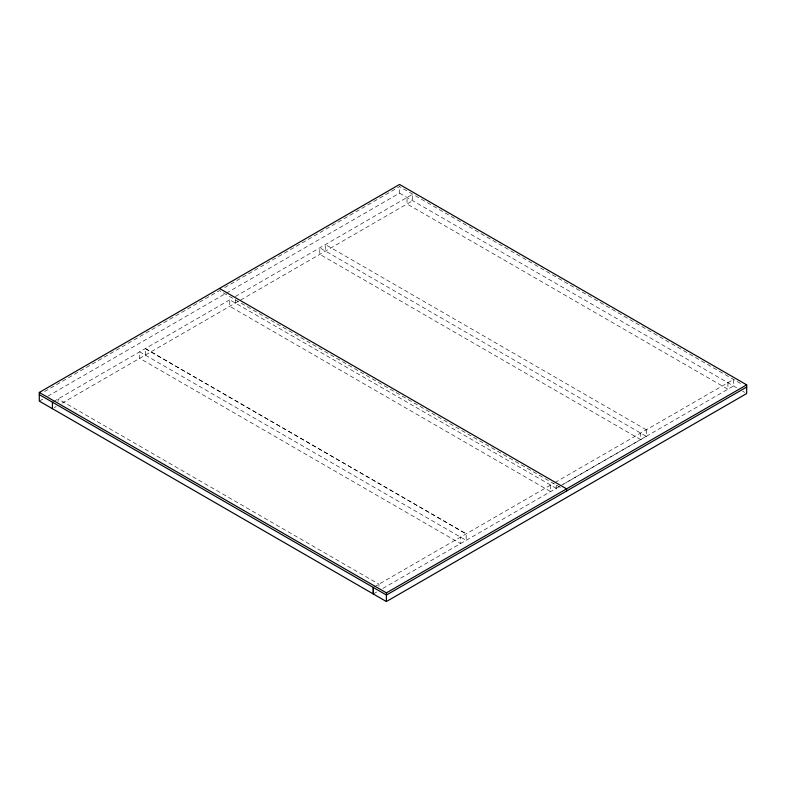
<?xml version="1.0" encoding="UTF-8"?>
<svg xmlns="http://www.w3.org/2000/svg" width="786" height="786" viewBox="0 0 786 786"><rect width="100%" height="100%" fill="white"/><g stroke="black" fill="none" stroke-linecap="round" stroke-linejoin="round"><path stroke-width="0.59" stroke-dasharray="3.93 2.95" d="M44.596 391.556L219.432 290.614L561.263 487.968M224.727 287.558L399.563 186.616L742.632 384.718M39.3 401.115L43.554 398.659M47.799 396.213L225.277 293.738M226.339 293.129L399.563 193.12L399.563 186.616M53.497 401.587L232.037 298.503M235.338 296.548L412.699 194.201L412.67 200.715L239.475 300.714M54.313 407.62L56.189 406.529M61.996 403.179L238.413 301.323M374.234 586.906L553.933 483.164M554.995 482.545L733.535 379.471L733.535 385.965L563.493 484.137M550.622 485.08L550.622 491.574L229.758 306.324L229.758 299.83L556.252 488.322L559.367 486.475M560.428 485.866L646.269 436.299M373.271 593.961L377.516 591.514M382.831 588.439L559.249 486.593M399.563 193.12L737.573 388.304M742.632 391.222L744.647 392.381M646.308 429.824L325.404 244.554L325.453 251.078M145.282 355.095L145.322 348.581L466.186 533.822L466.147 540.346L139.662 351.843L139.662 358.337L460.517 543.588L460.517 537.093M145.282 348.591L466.147 533.841M727.905 382.713L727.905 389.217L407.04 203.967L407.04 197.473M646.269 429.804L646.308 436.328L319.774 247.806L319.774 254.3L640.639 439.551L640.639 433.047M556.203 485.05L556.252 488.322M378.931 586.366L378.931 584.195L58.066 398.954L58.066 402.196M235.338 299.8L235.387 303.082"/><path stroke-width="1.18" d="M39.3 392.45L399.563 184.455L746.7 384.865L746.671 393.55L386.407 601.545L39.3 401.115L39.3 392.45L386.437 592.86L746.7 384.865M386.407 595.051L746.7 387.036M219.432 288.452L566.568 488.863L566.568 491.034M39.3 394.621L386.437 595.031M386.437 592.86L386.407 601.545M373.301 587.447L373.301 593.951M373.271 587.466L373.271 593.961M52.436 402.196L52.436 408.7"/></g></svg>
